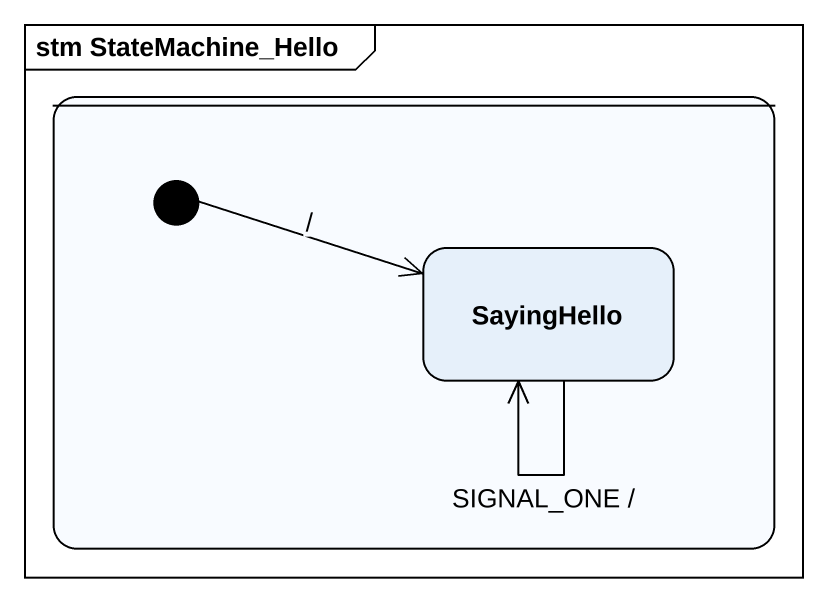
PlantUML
@startuml
mainframe stm StateMachine_Hello
hide empty description
state " " as state1 {
  state SayingHello
  [*] -right-> SayingHello : /
}
SayingHello --> SayingHello : SIGNAL_ONE /
@enduml
